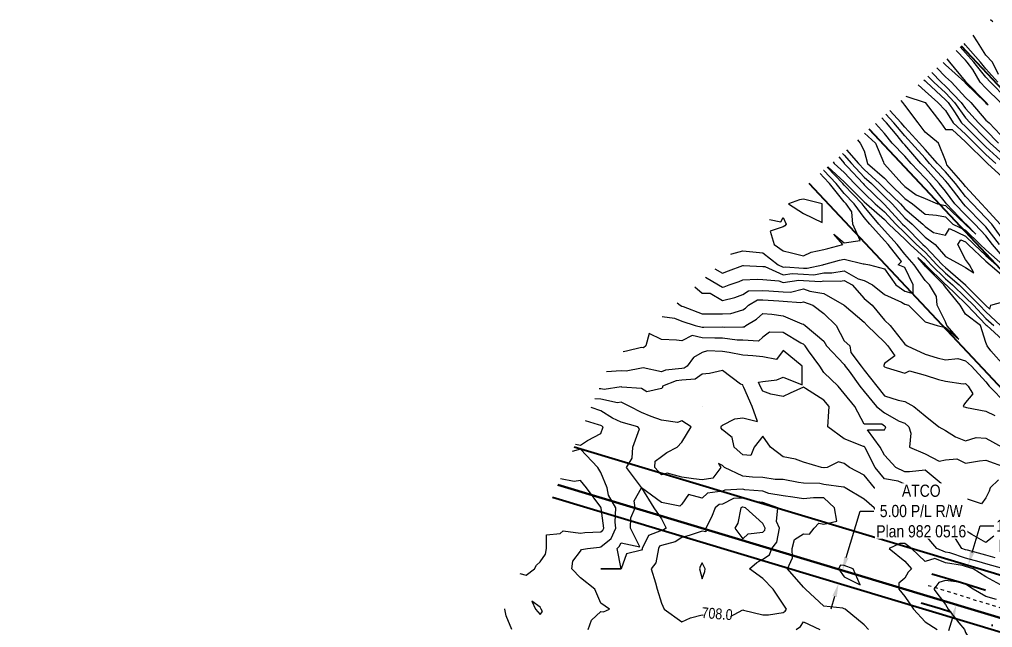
# Model space of a CAD drawing. Extents: x 634962 to 644935, y 5969185 to 5972988.
# Drawn here: x 643869.5 to 644229.5, y 5971540.8 to 5971765.8 of the extents above; entities that cross this region are included whole.
import ezdxf

# ---------------------------------------------------------------- set-up
doc = ezdxf.new("R2010")
doc.units = 0
doc.header["$LTSCALE"] = 5
doc.header["$PDSIZE"] = 0.5
doc.linetypes.add('DASHDOT', pattern=[25.4, 12.7, -6.35, 0, -6.35])
doc.linetypes.add('foc-ABD', pattern=[1, 0.5, -0.5])
doc.layers.get('Defpoints').update_dxf_attribs({"color": 9})
for name, color, linetype in [('AS-PIPE-UG-CLIENT HIGH PRESSURE', 240, 'DASHDOT'), ('AS-POWER-OH-ATCO PIPELINES', 241, 'foc-OHPOWER'), ('C-RW', 13, 'Continuous'), ('L-TITLEDB', 4, 'Continuous')]:
    doc.layers.add(name, color=color, linetype=linetype)
doc.layers.add('C-RW-T', color=13, linetype='Continuous', lineweight=9)
doc.layers.add('EXISTING PIPE ABD', color=113, linetype='foc-ABD', lineweight=13)
doc.layers.add('C-TOPO-MAJR', color=7, linetype='Continuous', lineweight=15, true_color=0xd3aa5f)
doc.layers.add('C-TOPO-MINR', color=7, linetype='Continuous', lineweight=13, true_color=0xe9d5af)
doc.layers.add('C-TOPO-MAJR-TEXT', color=7, linetype='Continuous', true_color=0x644b1b)
doc.styles.add('4.5', font='ARIALN.TTF', dxfattribs={"height": 4.5})
doc.styles.add('foc-LtypeFont', font='ARIALN.TTF', dxfattribs={"height": 7.35})
doc.styles.get("Standard").update_dxf_attribs({"font": 'ARIALN.TTF'})
doc.linetypes.add('foc-OHPOWER', pattern='A,10,-1,["O/P",foc-LtypeFont,S=0.2,R=0,X=-0.5,Y=-0.75],-3.25', length=14.25)
doc.dimstyles.new('Compass 2 500', dxfattribs={"dimscale": 2.5, "dimtxt": 4.5, "dimasz": 2, "dimexe": 0.2, "dimexo": 0.0625, "dimgap": 0.5, "dimtad": 0, "dimtih": 1, "dimtoh": 1, "dimzin": 0, "dimdsep": 46, "dimtxsty": '4.5', "dimcen": 0.1, "dimse1": 1, "dimse2": 1, "dimclrd": 256, "dimclrt": 256, "dimaunit": 1, "dimadec": 4, "dimazin": 0, "dimtfac": 0.06, "dimtofl": 0, "dimtmove": 0, "dimatfit": 1, "dimfxl": 0.2, "dimtolj": 1, "dimtzin": 0, "dimlwd": -1, "dimarcsym": 0})

# ---------------------------------------------------------------- blocks, each defined once
blk = doc.blocks.new('*D459')
at = {"layer": 'C-RW-T', "transparency": 16777216}
for p, q in [((644221.97, 5971568.59), (644224.95, 5971578.48)), ((644224.95, 5971578.48), (644229.95, 5971578.48)), ((644214.7, 5971544.43), (644213.26, 5971539.64))]:
    blk.add_line(p, q, dxfattribs=at)
for points in [[(644221.17, 5971568.83), (644222.77, 5971568.35), (644220.53, 5971563.8)], [(644213.91, 5971544.67), (644215.5, 5971544.19), (644216.14, 5971549.22)]]:
    blk.add_solid(points, dxfattribs=at)
at = {"layer": 'Defpoints', "color": 0, "transparency": 16777216}
for p in [(643873.88, 5971668.08), (643869.49, 5971653.49), (644220.53, 5971563.8)]:
    blk.add_point(p, dxfattribs=at)
at = {"layer": 'C-RW-T', "transparency": 16777216, "insert": (644247.66, 5971578.48), "char_height": 4.5, "attachment_point": 5, "style": '4.5', "bg_fill": 3, "box_fill_scale": 1.1, "bg_fill_color": 256, "bg_fill_true_color": 13158600, "bg_fill_transparency": 0}
blk.add_mtext('\\A1;ATCO\\P15.24 P/L R/W\\PPlan 3494 NY', dxfattribs=at)
blk = doc.blocks.new('*D460')
at = {"layer": 'C-RW-T', "transparency": 16777216}
for p, q in [((644175.42, 5971566.69), (644180.59, 5971583.89)), ((644180.59, 5971583.89), (644185.59, 5971583.89)), ((644171.1, 5971552.33), (644169.65, 5971547.54))]:
    blk.add_line(p, q, dxfattribs=at)
for points in [[(644174.62, 5971566.93), (644176.21, 5971566.45), (644173.97, 5971561.9)], [(644170.3, 5971552.57), (644171.89, 5971552.09), (644172.54, 5971557.12)]]:
    blk.add_solid(points, dxfattribs=at)
at = {"layer": 'Defpoints', "color": 0, "transparency": 16777216}
for p in [(644027.15, 5971606.07), (644025.71, 5971601.28), (644172.54, 5971557.12)]:
    blk.add_point(p, dxfattribs=at)
at = {"layer": 'C-RW-T', "transparency": 16777216, "insert": (644203.15, 5971583.89), "char_height": 4.5, "attachment_point": 5, "style": '4.5', "bg_fill": 3, "box_fill_scale": 1.1, "bg_fill_color": 256, "bg_fill_true_color": 13158600, "bg_fill_transparency": 0}
blk.add_mtext('\\A1;ATCO\\P5.00 P/L R/W\\PPlan 982 0516', dxfattribs=at)

msp = doc.modelspace()

# ---------------------------------------------------------------- linework, layer by layer
at = {"layer": 'AS-PIPE-UG-CLIENT HIGH PRESSURE', "ltscale": 0.5, "flags": 128}
for points in [[(644648.39, 5971569.93), (644633.984, 5971573.06), (644616.68, 5971576.98), (644589.748, 5971583.126), (644563.711, 5971589.136), (644538.931, 5971595.187), (644520.704, 5971599.356), (644501.772, 5971603.556), (644498.164, 5971605.191), (644494.922, 5971607.547), (644492.252, 5971609.985), (644490.85, 5971611.33), (644487.356, 5971614.938), (644480.997, 5971621.608), (644473.191, 5971629.858), (644466.583, 5971636.918), (644460.461, 5971643.385), (644454.008, 5971650.281), (644449.39, 5971655.217), (644443.079, 5971662.051), (644438.159, 5971667.261), (644433.914, 5971671.46), (644432.34, 5971673.05), (644431.279, 5971674.018), (644430.878, 5971674.375), (644430.35, 5971674.504), (644429.66, 5971674.267), (644429.019, 5971673.92), (644428.287, 5971673.306), (644427.641, 5971672.548), (644422.976, 5971668.06), (644419.012, 5971664.222), (644413.131, 5971658.755), (644405.995, 5971652.029), (644398.889, 5971645.481), (644393.065, 5971640.115), (644387.593, 5971634.891), (644382.184, 5971630.005), (644377.134, 5971625.377), (644361.673, 5971610.95), (644354.56, 5971604.003), (644347.934, 5971597.845), (644334.444, 5971584.874), (644328.492, 5971579.427), (644322.29, 5971573.959), (644315.191, 5971566.947), (644309.865, 5971561.664), (644304.788, 5971556.858), (644298.475, 5971550.915), (644294.32, 5971547.07), (644291.413, 5971544.924), (644288.428, 5971543.457), (644286.129, 5971542.418), (644283.257, 5971541.552), (644279.233, 5971540.913), (644274.146, 5971540.88), (644271.053, 5971541.532), (644267.312, 5971542.317), (644261.973, 5971543.904), (644254.239, 5971546.255), (644246.967, 5971548.374), (644237.691, 5971551.229), (644226.679, 5971554.609), (644218.014, 5971557.293), (644207.113, 5971560.606)], [(644643.372, 5971558.539), (644632.656, 5971561.026), (644622.691, 5971563.336), (644610.9, 5971566.068), (644599.71, 5971568.695), (644588.231, 5971571.356), (644577.664, 5971573.728), (644563.072, 5971577.298), (644549.548, 5971580.474), (644534.987, 5971583.819), (644518.999, 5971587.38), (644502.879, 5971590.98), (644491.162, 5971593.549), (644486.642, 5971594.576), (644483.123, 5971595.478), (644480.302, 5971596.052), (644478.923, 5971596.275), (644478.236, 5971595.923), (644477.246, 5971595.29), (644476.353, 5971594.487), (644474.048, 5971592.316), (644469.806, 5971588.037), (644464.57, 5971582.973), (644459.331, 5971577.946), (644454.019, 5971572.802), (644452.919, 5971571.75), (644449.534, 5971568.364), (644444.94, 5971564.024), (644440.086, 5971559.483), (644422.542, 5971542.953), (644412.754, 5971533.981), (644396.2, 5971519.015), (644386.166, 5971509.561), (644378.588, 5971501.995), (644370.481, 5971494.691), (644364.388, 5971488.969), (644360.214, 5971485.049), (644356.242, 5971481.445), (644351.873, 5971477.108), (644348.429, 5971473.971), (644346.283, 5971472.333), (644345.212, 5971471.67), (644344.021, 5971471.066), (644342.895, 5971470.615), (644342.156, 5971470.421), (644341.564, 5971470.493), (644340.816, 5971470.667), (644340.115, 5971470.938), (644339.6, 5971471.398), (644338.401, 5971472.667), (644337.123, 5971474.532), (644333.59, 5971478.242), (644327.845, 5971484.338), (644322.591, 5971489.679), (644319.175, 5971493.267), (644311.322, 5971501.115), (644301.012, 5971512.088), (644292.101, 5971521.224), (644291.078, 5971522.248), (644288.897, 5971523.588), (644286.662, 5971524.255), (644276.15, 5971527.635), (644267.92, 5971530.13), (644256.138, 5971533.779), (644248.665, 5971535.902), (644237.359, 5971539.326), (644228.949, 5971541.841), (644218.697, 5971544.987), (644210.285, 5971547.668), (644203.16, 5971549.8)]]:
    msp.add_lwpolyline(points, dxfattribs=at)
at = {"layer": 'AS-POWER-OH-ATCO PIPELINES', "ltscale": 0.5, "flags": 128}
msp.add_lwpolyline([(644183.888, 5971725.162), (644545.356, 5971339.953)], dxfattribs=at)
at = {"layer": 'C-RW', "flags": 128}
for points in [[(644074.753, 5971607.654), (644281.924, 5971545.335), (644297.739, 5971560.173), (644308.167, 5971549.064), (644285.947, 5971528.218), (644068.698, 5971593.569)], [(644068.698, 5971593.569), (644285.947, 5971528.218), (644289.919, 5971531.944), (644342.159, 5971476.434), (644360.315, 5971493.508), (644370.577, 5971482.575), (644341.514, 5971455.241), (644274.507, 5971526.441), (644066.711, 5971588.948)]]:
    msp.add_lwpolyline(points, dxfattribs=at)
at = {"layer": 'C-TOPO-MAJR', "lineweight": 15, "flags": 128}
for points, elevation in [([(644231.464, 5971742.51), (644227.062, 5971747.509), (644225.079, 5971750.009), (644219.563, 5971756.304), (644218.992, 5971756.913)], 701.82), ([(644205.629, 5971744.826), (644207.839, 5971742.51), (644212.065, 5971738.571), (644215.507, 5971735.012), (644219.563, 5971729.324), (644221.221, 5971727.514), (644227.062, 5971721.612), (644228.624, 5971720.016), (644234.56, 5971714.69)], 701.82), ([(644234.56, 5971676.602), (644229.497, 5971682.526), (644227.062, 5971685.692), (644222.914, 5971690.024), (644219.563, 5971693.447), (644215.617, 5971697.522), (644212.065, 5971702.208), (644209.791, 5971705.02), (644204.567, 5971710.905), (644203.032, 5971712.518), (644197.069, 5971719.391), (644196.461, 5971720.016), (644194.257, 5971722.828), (644190.253, 5971727.514), (644189.571, 5971728.257), (644188.503, 5971729.336)], 701.82), ([(644179.546, 5971721.235), (644180.511, 5971720.016), (644182.073, 5971717.133), (644183.273, 5971712.518), (644189.571, 5971707.088), (644191.389, 5971705.02), (644197.069, 5971699.587), (644199.863, 5971697.522), (644204.567, 5971693.713), (644208.777, 5971693.312), (644212.065, 5971692.702), (644214.863, 5971690.024), (644219.563, 5971687.758), (644224.951, 5971682.526), (644227.062, 5971680.547), (644233.32, 5971675.028)], 701.82), ([(644126.77, 5971673.501), (644129.587, 5971671.871), (644131.894, 5971672.721), (644137.085, 5971674.76), (644137.339, 5971674.773), (644144.583, 5971674.423), (644145.24, 5971674.37), (644152.081, 5971671.279), (644155.33, 5971671.778), (644159.579, 5971671.482), (644163.359, 5971671.248), (644167.077, 5971672.074), (644170.061, 5971672.044), (644174.575, 5971672.796), (644179.782, 5971669.821), (644182.073, 5971669.213), (644185.128, 5971667.53), (644189.571, 5971664.001), (644195.884, 5971661.217), (644197.069, 5971660.395), (644198.476, 5971660.032), (644204.567, 5971653.94), (644209.066, 5971652.533), (644212.065, 5971651.743), (644217.064, 5971647.535), (644212.601, 5971652.533), (644212.065, 5971653.898), (644208.998, 5971660.032), (644208.851, 5971663.246), (644206.174, 5971667.53), (644204.567, 5971669.136), (644200.494, 5971675.028), (644197.069, 5971678.991), (644194.257, 5971682.526), (644189.571, 5971687.681), (644187.465, 5971690.024), (644182.073, 5971696.509), (644181.323, 5971697.522), (644174.575, 5971704.408), (644174.091, 5971705.02), (644168.322, 5971711.083)], 703.82), ([(644168.566, 5971711.304), (644174.575, 5971705.71), (644175.22, 5971705.02), (644182.073, 5971698.311), (644182.879, 5971697.522), (644189.571, 5971691.76), (644191.16, 5971690.024), (644197.069, 5971684.49), (644199.033, 5971682.526), (644204.567, 5971677.436), (644206.843, 5971675.028), (644212.065, 5971669.805), (644214.726, 5971667.53), (644219.563, 5971662.951), (644222.439, 5971660.032), (644227.062, 5971655.19), (644229.946, 5971652.533)], 703.82), ([(644231.675, 5971595.433), (644228.639, 5971592.549), (644228.311, 5971591.3), (644227.062, 5971588.8), (644225.484, 5971586.628), (644219.563, 5971588.532), (644212.948, 5971592.549), (644212.065, 5971592.978), (644210.565, 5971594.049), (644204.567, 5971598.976), (644198.763, 5971598.354), (644197.069, 5971598.432), (644193.683, 5971600.047), (644189.571, 5971604.599), (644187.985, 5971607.545), (644183.228, 5971613.888), (644189.571, 5971613.888), (644189.977, 5971614.637), (644190, 5971615.043), (644189.571, 5971615.293), (644188.571, 5971616.044), (644182.073, 5971616.044), (644178.592, 5971622.541), (644174.575, 5971627.431), (644172.432, 5971630.039), (644167.077, 5971635.21), (644165.671, 5971637.537), (644161.454, 5971643.16), (644160.187, 5971645.035), (644159.579, 5971645.585), (644158.556, 5971646.059), (644152.081, 5971649.943), (644146.988, 5971650.129), (644144.583, 5971648.285), (644142.873, 5971646.746), (644137.085, 5971647.125), (644135.029, 5971647.091), (644129.587, 5971647.847), (644126.813, 5971647.809), (644122.088, 5971647.934), (644118.339, 5971648.784), (644114.59, 5971646.812), (644112.545, 5971647.081), (644107.092, 5971647.392), (644102.511, 5971649.617), (644101.202, 5971645.035), (644100.398, 5971644.231), (644099.594, 5971644.458), (644094.086, 5971643.046), (644092.827, 5971642.801)], 705.819), ([(644075.186, 5971608.662), (644077.1, 5971608.227), (644079.602, 5971610.047), (644084.598, 5971612.545), (644085.455, 5971615.043), (644084.598, 5971615.578), (644083.788, 5971615.853), (644078.91, 5971617.326)], 707.819), ([(644079.956, 5971540.062), (644081.117, 5971543.544), (644084.598, 5971546.784), (644085.536, 5971546.622), (644087.814, 5971547.56), (644084.598, 5971549.811), (644082.411, 5971555.058), (644077.1, 5971559.17), (644073.919, 5971562.557), (644074.263, 5971565.394), (644077.1, 5971569.117), (644077.457, 5971569.697), (644079.602, 5971570.055), (644084.063, 5971570.59), (644084.598, 5971570.61), (644088.385, 5971573.766), (644090.194, 5971577.553), (644089.898, 5971579.75), (644090.087, 5971585.051), (644087.41, 5971589.737), (644086.925, 5971592.549), (644084.598, 5971598.171), (644083.472, 5971600.047), (644077.1, 5971606.755), (644074.018, 5971605.944)], 707.819), ([(644230.94, 5971551.18), (644227.062, 5971552.246), (644222.375, 5971555.058), (644219.563, 5971556.789), (644217.064, 5971557.558), (644212.065, 5971558.203), (644209.688, 5971557.436), (644207.827, 5971555.058), (644212.065, 5971549.324), (644213.065, 5971547.56), (644217.062, 5971542.564), (644219.135, 5971540.062), (644219.563, 5971538.908), (644223.313, 5971532.564), (644221.792, 5971530.335), (644220.1, 5971525.066), (644220.018, 5971524.611), (644219.563, 5971523.566), (644217.745, 5971519.386), (644216.837, 5971517.568), (644219.563, 5971515.75), (644222.563, 5971514.568), (644227.062, 5971512.162), (644234.56, 5971510.07)], 707.819)]:
    msp.add_lwpolyline(points, dxfattribs=dict(at, elevation=elevation))
at = {"layer": 'C-TOPO-MAJR', "lineweight": 15, "elevation": 707.819, "flags": 128}
for points in [[(644152.788, 5971546.853), (644153.252, 5971547.56), (644152.081, 5971549.434), (644148.332, 5971555.058), (644144.583, 5971558.937), (644139.584, 5971562.557), (644142.301, 5971564.839), (644144.583, 5971566.056), (644146.982, 5971567.656), (644147.825, 5971570.055), (644149.731, 5971572.405), (644150.742, 5971577.553), (644149.582, 5971580.052), (644150.137, 5971585.051), (644144.583, 5971587.105), (644142.344, 5971587.289), (644137.085, 5971588.633), (644133.655, 5971588.481), (644129.587, 5971586.479), (644128.319, 5971586.318), (644126.94, 5971585.051), (644125.525, 5971581.614), (644123.494, 5971577.553), (644123.411, 5971576.23), (644122.088, 5971576.455), (644117.229, 5971574.914), (644114.59, 5971574.161), (644112.091, 5971572.554), (644107.092, 5971571.166), (644106.292, 5971570.855), (644105.892, 5971570.055), (644104.932, 5971564.717), (644103.23, 5971562.557), (644104.81, 5971557.341), (644105.452, 5971555.058), (644107.092, 5971549.811), (644108.03, 5971547.56), (644114.59, 5971542.929), (644117.74, 5971544.411), (644122.088, 5971545.499), (644124.317, 5971545.332), (644129.587, 5971544.596), (644132.358, 5971544.789), (644137.085, 5971547.31), (644137.363, 5971547.282), (644144.583, 5971545.478), (644146.665, 5971545.478), (644152.081, 5971546.351), (644152.788, 5971546.853)], [(644062.559, 5971547.56), (644062.104, 5971548.35), (644059.105, 5971550.56), (644060.436, 5971547.56), (644062.104, 5971545.684), (644062.987, 5971546.678), (644062.559, 5971547.56)]]:
    msp.add_lwpolyline(points, close=True, dxfattribs=at)
at = {"layer": 'C-TOPO-MINR', "lineweight": 13, "flags": 128}
for points, elevation in [([(644228.778, 5971765.764), (644229.669, 5971765.005)], 702.22), ([(644231.675, 5971745.395), (644229.461, 5971750.009), (644227.062, 5971752.508), (644223.986, 5971757.507), (644222.394, 5971759.989)], 702.22), ([(644234.56, 5971736.663), (644228.713, 5971742.51), (644227.062, 5971744.385), (644222.6, 5971750.009), (644219.563, 5971753.475), (644217.557, 5971755.614)], 701.42), ([(644208.972, 5971747.849), (644212.065, 5971744.525), (644214.315, 5971742.51), (644219.563, 5971736.887), (644221.472, 5971735.012), (644227.062, 5971728.472), (644228.246, 5971727.514), (644234.56, 5971720.849), (644238.195, 5971727.514), (644236.023, 5971728.977), (644234.56, 5971732.513), (644232.455, 5971735.012), (644227.062, 5971740.406), (644224.993, 5971742.51), (644222.263, 5971747.309), (644220.121, 5971750.009), (644219.563, 5971750.645), (644216.121, 5971754.315)], 701.02), ([(644211.234, 5971749.895), (644212.065, 5971749.002), (644219.314, 5971742.51), (644219.563, 5971742.243), (644226.925, 5971735.012), (644227.062, 5971734.852), (644227.896, 5971734.178), (644227.193, 5971735.012), (644227.062, 5971735.144), (644219.822, 5971742.51), (644219.563, 5971742.964), (644213.752, 5971750.009), (644212.729, 5971751.248)], 700.62), ([(644207.092, 5971746.149), (644210.566, 5971742.51), (644212.065, 5971741.113), (644217.966, 5971735.012), (644219.563, 5971732.772), (644224.378, 5971727.514), (644227.062, 5971724.802), (644231.748, 5971720.016)], 701.42), ([(644201.993, 5971741.538), (644204.567, 5971739.178), (644209.254, 5971735.012), (644212.065, 5971732.062), (644214.955, 5971727.514), (644219.563, 5971723.301), (644222.817, 5971720.016), (644227.062, 5971715.851), (644230.772, 5971712.518)], 702.62), ([(644204.149, 5971743.488), (644204.567, 5971743.082), (644205.113, 5971742.51), (644212.065, 5971736.029), (644213.049, 5971735.012), (644215.493, 5971731.584), (644218.08, 5971727.514), (644219.563, 5971726.158), (644225.647, 5971720.016), (644227.062, 5971718.628), (644233.864, 5971712.518)], 702.22), ([(644197.414, 5971737.396), (644204.566, 5971735.014), (644204.567, 5971735.012), (644204.567, 5971735.012), (644204.57, 5971735.009), (644210.334, 5971727.514), (644212.065, 5971725.014), (644214.565, 5971725.014), (644219.563, 5971720.445), (644219.988, 5971720.016), (644227.062, 5971713.074), (644227.68, 5971712.518), (644234.56, 5971706.223)], 703.02), ([(644232.318, 5971690.024), (644227.062, 5971695.884), (644225.461, 5971697.522), (644219.563, 5971703.923), (644218.706, 5971705.02), (644212.642, 5971711.942), (644212.44, 5971712.518), (644212.065, 5971713.589), (644209.566, 5971720.016), (644204.567, 5971724.106), (644202.068, 5971727.514), (644197.069, 5971734.035), (644196.367, 5971735.012), (644195.694, 5971735.84)], 703.02), ([(644232.06, 5971682.526), (644227.062, 5971689.024), (644226.104, 5971690.024), (644219.563, 5971696.707), (644218.774, 5971697.522), (644216.303, 5971700.782), (644212.994, 5971705.02), (644212.065, 5971706.079), (644206.258, 5971712.518), (644204.567, 5971714.413), (644199.569, 5971720.016), (644197.069, 5971722.728), (644192.979, 5971727.514), (644190.035, 5971730.721)], 702.22), ([(644234.56, 5971682.633), (644229.226, 5971690.024), (644227.062, 5971692.437), (644222.091, 5971697.522), (644219.563, 5971700.265), (644215.85, 5971705.02), (644212.065, 5971709.34), (644209.199, 5971712.518), (644204.567, 5971717.709), (644202.509, 5971720.016), (644197.069, 5971725.919), (644195.706, 5971727.514), (644191.524, 5971732.069)], 702.62), ([(644182.209, 5971723.643), (644186.239, 5971720.016), (644189.166, 5971712.923), (644189.271, 5971712.518), (644189.571, 5971712.26), (644195.933, 5971705.02), (644197.069, 5971703.933), (644201.235, 5971700.854), (644204.567, 5971699.521), (644209.181, 5971697.522), (644212.065, 5971696.986), (644219.34, 5971690.024), (644219.563, 5971689.916), (644223.311, 5971686.276), (644219.723, 5971690.024), (644219.563, 5971690.187), (644212.46, 5971697.522), (644212.065, 5971698.043), (644206.421, 5971705.02), (644204.567, 5971707.108), (644199.418, 5971712.518), (644197.069, 5971715.226), (644192.408, 5971720.016), (644189.571, 5971723.636), (644186.279, 5971727.325)], 701.42), ([(644174.016, 5971716.233), (644174.575, 5971715.532), (644177.296, 5971712.518), (644182.073, 5971707.473), (644184.724, 5971705.02), (644189.571, 5971700.269), (644192.402, 5971697.522), (644197.069, 5971692.324), (644199.733, 5971690.024), (644204.567, 5971685.19), (644208.317, 5971682.526), (644212.065, 5971678.125), (644217.764, 5971675.028), (644219.563, 5971674.05), (644222.563, 5971672.028), (644220.97, 5971675.028), (644219.563, 5971676.984), (644216.667, 5971682.526), (644217.793, 5971684.296), (644219.563, 5971683.443), (644220.508, 5971682.526), (644227.062, 5971676.382), (644228.597, 5971675.028), (644234.56, 5971669.911)], 702.62), ([(644175.437, 5971717.518), (644179.95, 5971712.518), (644182.073, 5971710.276), (644187.753, 5971705.02), (644189.571, 5971703.238), (644195.462, 5971697.522), (644197.069, 5971695.733), (644203.679, 5971690.024), (644204.567, 5971689.136), (644207.634, 5971686.957), (644212.065, 5971686.007), (644213.628, 5971688.462), (644219.563, 5971685.601), (644222.729, 5971682.526), (644227.062, 5971678.464), (644230.958, 5971675.028)], 702.22), ([(644170.563, 5971713.11), (644170.965, 5971712.518), (644174.575, 5971709.157), (644178.445, 5971705.02), (644182.073, 5971701.468), (644186.104, 5971697.522), (644189.571, 5971694.537), (644193.701, 5971690.024), (644197.069, 5971686.87), (644201.413, 5971682.526), (644204.567, 5971679.625), (644208.911, 5971675.028), (644212.065, 5971671.873), (644217.145, 5971667.53), (644219.563, 5971665.24), (644224.694, 5971660.032), (644227.062, 5971657.552), (644232.509, 5971652.533)], 703.42), ([(644172.654, 5971715.002), (644174.575, 5971712.592), (644174.642, 5971712.518), (644175.827, 5971711.266), (644181.67, 5971705.02), (644182.073, 5971704.626), (644189.329, 5971697.522), (644189.571, 5971697.314), (644196.243, 5971690.024), (644197.069, 5971689.25), (644203.794, 5971682.526), (644204.567, 5971681.814), (644210.979, 5971675.028), (644212.065, 5971673.942), (644219.563, 5971667.53), (644219.563, 5971667.53), (644219.564, 5971667.53), (644219.568, 5971667.525), (644226.949, 5971660.032), (644227.062, 5971659.913), (644228.561, 5971658.532), (644228.936, 5971660.032), (644233.344, 5971661.248)], 703.02), ([(644132.721, 5971678.884), (644133.072, 5971679.041), (644137.085, 5971680.115), (644139.631, 5971679.979), (644144.583, 5971679.476), (644150.166, 5971675.028), (644152.081, 5971674.162), (644152.831, 5971674.278), (644159.579, 5971673.807), (644160.88, 5971673.726), (644166.737, 5971675.028), (644166.963, 5971675.141), (644167.077, 5971675.164), (644172.945, 5971676.658), (644174.575, 5971677.111), (644181.707, 5971675.393), (644182.073, 5971675.412), (644183.947, 5971675.028), (644189.571, 5971673.528), (644193.756, 5971667.53), (644197.069, 5971665.232), (644200.167, 5971664.432), (644200.101, 5971667.53), (644197.069, 5971674.005), (644194.57, 5971675.028), (644195.819, 5971676.278), (644190.849, 5971682.526), (644189.571, 5971683.932), (644184.095, 5971690.024), (644182.073, 5971692.456), (644178.324, 5971697.522), (644174.575, 5971701.348), (644171.672, 5971705.02), (644167.077, 5971709.849), (644167.023, 5971709.908)], 703.42), ([(644146.984, 5971691.784), (644151.249, 5971690.856), (644152.081, 5971692.52), (644153.151, 5971690.024), (644152.635, 5971689.469), (644152.081, 5971689.025), (644147.208, 5971687.399), (644148.719, 5971682.526), (644152.081, 5971680.148), (644155.127, 5971679.48), (644159.579, 5971678.266), (644162.419, 5971679.686), (644167.077, 5971680.617), (644168.598, 5971681.004), (644174.074, 5971682.526), (644170.821, 5971686.279), (644174.575, 5971683.104), (644180.574, 5971684.025), (644177.788, 5971690.024), (644177.459, 5971694.637), (644175.325, 5971697.522), (644174.575, 5971698.287), (644169.254, 5971705.02), (644167.077, 5971707.307), (644165.745, 5971708.752)], 703.02), ([(644233.968, 5971637.537), (644228.934, 5971643.163), (644227.502, 5971645.035), (644227.062, 5971646.283), (644225.088, 5971652.533), (644219.563, 5971656.732), (644217.599, 5971660.032), (644212.065, 5971666.673), (644211.53, 5971667.53), (644204.567, 5971674.492), (644204.197, 5971675.028), (644201.84, 5971677.755), (644204.567, 5971675.247), (644204.774, 5971675.028), (644212.065, 5971667.737), (644212.307, 5971667.53), (644219.563, 5971660.661), (644220.184, 5971660.032), (644227.062, 5971652.829), (644227.382, 5971652.533), (644234.56, 5971645.973)], 704.219), ([(644123.38, 5971670.434), (644128.168, 5971667.53), (644129.587, 5971666.683), (644130.268, 5971666.848), (644132.086, 5971667.53), (644135.739, 5971668.875), (644137.085, 5971669.404), (644142.422, 5971669.69), (644144.583, 5971669.586), (644150.502, 5971669.108), (644152.081, 5971668.395), (644157.829, 5971669.279), (644159.579, 5971669.157), (644165.838, 5971668.769), (644167.077, 5971669.044), (644173.121, 5971668.984), (644174.575, 5971669.226), (644177.543, 5971667.53), (644182.073, 5971662.472), (644184.989, 5971660.032), (644189.571, 5971654.533), (644191.639, 5971652.533), (644197.069, 5971645.687), (644197.951, 5971645.035), (644204.567, 5971641.911), (644209.066, 5971640.537), (644212.065, 5971639.809), (644216.727, 5971640.374), (644219.563, 5971639.518), (644221.705, 5971637.537), (644227.062, 5971631.705), (644228.332, 5971630.039), (644234.56, 5971623.705)], 704.219), ([(644119.374, 5971666.811), (644122.088, 5971664.531), (644125.087, 5971664.531), (644129.587, 5971661.846), (644134.163, 5971662.953), (644137.085, 5971664.048), (644139.251, 5971665.363), (644144.583, 5971665.547), (644146.738, 5971665.374), (644152.081, 5971665.06), (644154.738, 5971664.872), (644159.579, 5971666.101), (644161.886, 5971665.222), (644167.077, 5971664.339), (644174.575, 5971660.032), (644174.575, 5971660.031), (644174.577, 5971660.03), (644182.073, 5971653.742), (644183.086, 5971652.533), (644189.571, 5971646.381), (644190.737, 5971645.035), (644193.32, 5971641.287), (644189.571, 5971638.476), (644189.329, 5971637.78), (644189.343, 5971637.537), (644189.571, 5971637.196), (644190.108, 5971637.001), (644197.069, 5971634.912), (644198.819, 5971635.788), (644204.567, 5971634.145), (644209.48, 5971632.625), (644212.065, 5971631.914), (644218.681, 5971630.922), (644219.563, 5971631.04), (644220.446, 5971630.039), (644222.291, 5971627.312), (644219.563, 5971624.043), (644218.881, 5971623.224), (644218.624, 5971622.541), (644219.563, 5971622.273), (644219.852, 5971622.252), (644227.062, 5971620.901), (644230.342, 5971619.261)], 704.619), ([(644112.841, 5971660.902), (644113.938, 5971660.032), (644114.59, 5971659.749), (644115.007, 5971659.615), (644122.088, 5971656.854), (644125.213, 5971656.907), (644129.587, 5971656.907), (644132.659, 5971656.959), (644137.085, 5971658.401), (644138.112, 5971659.004), (644139.29, 5971660.032), (644142.583, 5971662.031), (644144.583, 5971662.1), (644150.487, 5971661.625), (644152.081, 5971661.531), (644158.535, 5971661.076), (644159.579, 5971661.341), (644163.016, 5971660.032), (644167.077, 5971656.986), (644171.673, 5971652.533), (644174.575, 5971646.91), (644176.717, 5971645.035), (644177.074, 5971642.537), (644180.897, 5971637.537), (644182.073, 5971635.999), (644186.722, 5971630.039), (644189.571, 5971626.564), (644194.659, 5971624.951), (644197.069, 5971624.415), (644200.443, 5971622.541), (644204.567, 5971619.105), (644209.698, 5971615.043), (644212.065, 5971613.72), (644215.814, 5971611.295), (644219.563, 5971609.913), (644223.462, 5971611.144), (644227.062, 5971610.877), (644233.059, 5971607.545)], 705.019), ([(644107.339, 5971655.926), (644111.841, 5971655.283), (644114.59, 5971654.09), (644119.442, 5971652.533), (644122.088, 5971651.933), (644122.705, 5971651.917), (644129.587, 5971652.013), (644130.191, 5971651.929), (644137.085, 5971652.042), (644137.611, 5971652.007), (644138.195, 5971652.533), (644142.22, 5971654.896), (644144.583, 5971656.956), (644147.825, 5971656.789), (644152.081, 5971656.112), (644158.979, 5971653.133), (644159.579, 5971653.017), (644160.231, 5971652.533), (644167.077, 5971646.701), (644168.148, 5971645.035), (644174.575, 5971638.114), (644175.016, 5971637.537), (644176.45, 5971635.662), (644180.427, 5971630.039), (644182.073, 5971628.165), (644186.572, 5971622.541), (644189.571, 5971620.292), (644194.97, 5971617.142), (644197.069, 5971616.424), (644198.613, 5971615.043), (644199.351, 5971612.761), (644198.855, 5971607.545), (644204.567, 5971605.046), (644209.784, 5971602.329), (644212.065, 5971602.809), (644216.35, 5971603.26), (644219.563, 5971601.616), (644224.662, 5971602.446), (644227.062, 5971602.774), (644234.558, 5971600.047)], 705.419), ([(644230.061, 5971574.553), (644227.062, 5971572.231), (644221.871, 5971575.245), (644219.563, 5971576.763), (644218.963, 5971577.553), (644217.799, 5971579.317), (644214.503, 5971585.051), (644212.065, 5971586.962), (644205.871, 5971592.549), (644204.567, 5971593.62), (644203.6, 5971593.516), (644197.069, 5971593.818), (644194.643, 5971594.975), (644189.571, 5971595.841), (644186.051, 5971600.047), (644182.385, 5971607.233), (644182.217, 5971607.545), (644182.073, 5971607.737), (644181.806, 5971607.812), (644174.575, 5971610.642), (644168.62, 5971615.043), (644168.951, 5971620.667), (644169.062, 5971622.541), (644167.077, 5971624.868), (644160.328, 5971629.29), (644159.579, 5971629.699), (644154.659, 5971627.461), (644152.081, 5971626.29), (644147.498, 5971627.124), (644144.583, 5971628.23), (644143.489, 5971630.039), (644142.992, 5971631.63), (644144.583, 5971631.788), (644149.655, 5971632.465), (644152.081, 5971633.476), (644159.044, 5971630.574), (644159.044, 5971637.537), (644152.081, 5971643.271), (644149.643, 5971639.975), (644144.583, 5971640.987), (644140.834, 5971641.286), (644137.085, 5971641.516), (644132.086, 5971642.536), (644129.587, 5971642.869), (644124.007, 5971643.117), (644122.088, 5971642.609), (644118.895, 5971640.731), (644116.525, 5971637.537), (644115.401, 5971636.727), (644114.59, 5971636.668), (644108.572, 5971636.057), (644107.092, 5971635.454), (644100.292, 5971636.84), (644099.594, 5971636.806), (644093.932, 5971635.701), (644092.096, 5971635.773), (644086.704, 5971635.456)], 706.219), ([(644230.48, 5971566.636), (644227.062, 5971567.582), (644220.216, 5971569.403), (644219.563, 5971569.586), (644218.157, 5971570.055), (644215.814, 5971573.804), (644212.965, 5971577.553), (644212.065, 5971578.916), (644205.641, 5971583.977), (644204.567, 5971584.816), (644204.031, 5971585.051), (644197.069, 5971587.372), (644194.284, 5971587.836), (644189.571, 5971589.039), (644185.822, 5971592.549), (644182.073, 5971597.131), (644176.547, 5971600.047), (644174.575, 5971601.488), (644172.493, 5971602.129), (644168.329, 5971600.047), (644167.256, 5971599.868), (644167.077, 5971599.894), (644166.242, 5971600.047), (644159.579, 5971601.982), (644156.58, 5971603.046), (644152.081, 5971603.946), (644147.345, 5971607.545), (644144.583, 5971611.582), (644141.302, 5971607.545), (644140.152, 5971604.478), (644137.085, 5971604.734), (644133.871, 5971607.545), (644133.185, 5971611.144), (644129.587, 5971613.973), (644129.087, 5971614.544), (644129.103, 5971615.043), (644129.23, 5971615.4), (644129.587, 5971615.724), (644134.131, 5971617.997), (644137.085, 5971618.404), (644142.538, 5971617.088), (644140.613, 5971622.541), (644137.479, 5971629.645), (644137.241, 5971630.039), (644137.085, 5971630.539), (644136.252, 5971630.872), (644129.587, 5971635.916), (644124.859, 5971634.767), (644122.088, 5971634.573), (644119.454, 5971632.674), (644114.59, 5971632.321), (644112.518, 5971632.111), (644107.434, 5971630.039), (644107.468, 5971629.664), (644107.092, 5971629.205), (644101.638, 5971627.995), (644099.594, 5971629.236), (644092.385, 5971629.75), (644092.096, 5971629.895), (644085.827, 5971628.81), (644084.598, 5971629.078), (644083.986, 5971629.133)], 706.619), ([(644233.694, 5971562.557), (644227.062, 5971564.391), (644224.562, 5971565.056), (644219.563, 5971566.462), (644213.706, 5971568.414), (644212.065, 5971568.673), (644208.884, 5971570.055), (644204.567, 5971575.142), (644200.598, 5971577.553), (644197.069, 5971579.267), (644194.461, 5971580.161), (644189.571, 5971580.552), (644185.693, 5971585.051), (644182.073, 5971588.332), (644174.971, 5971592.549), (644174.575, 5971592.758), (644174.396, 5971592.728), (644167.077, 5971593.773), (644165.577, 5971594.049), (644159.579, 5971594.195), (644157.705, 5971594.423), (644152.081, 5971595.548), (644149.082, 5971595.548), (644144.583, 5971596.298), (644140.69, 5971596.442), (644137.085, 5971596.815), (644130.389, 5971600.047), (644129.587, 5971600.772), (644128.088, 5971601.546), (644128.962, 5971600.047), (644126.079, 5971596.056), (644122.088, 5971595.465), (644118.875, 5971595.762), (644114.59, 5971596.488), (644109.185, 5971597.955), (644107.092, 5971597.32), (644104.593, 5971600.047), (644104.725, 5971602.414), (644107.092, 5971604.137), (644109.065, 5971605.572), (644112.859, 5971607.545), (644114.59, 5971609.421), (644117.965, 5971615.043), (644114.59, 5971617.292), (644112.945, 5971616.689), (644107.092, 5971617.542), (644103.223, 5971618.913), (644099.594, 5971620.419), (644095.268, 5971622.541), (644092.096, 5971624.127), (644090.744, 5971623.893), (644084.598, 5971625.233), (644082.394, 5971625.431)], 707.019), ([(644183.573, 5971540.062), (644182.073, 5971541.848), (644175.015, 5971547.56), (644174.575, 5971547.774), (644174.159, 5971547.976), (644167.077, 5971548.685), (644160.368, 5971555.058), (644159.579, 5971555.683), (644153.687, 5971562.557), (644155.555, 5971566.58), (644155.394, 5971570.055), (644156.246, 5971573.387), (644159.579, 5971575.508), (644161.828, 5971575.303), (644163.549, 5971577.553), (644165.259, 5971579.37), (644167.077, 5971579.091), (644171.919, 5971580.209), (644171.084, 5971585.051), (644167.077, 5971588.74), (644163.328, 5971588.8), (644159.579, 5971588.398), (644155.591, 5971589.039), (644152.081, 5971589.55), (644146.702, 5971590.429), (644144.583, 5971591.213), (644137.868, 5971591.766), (644137.085, 5971591.966), (644130.464, 5971591.671), (644129.587, 5971591.24), (644124.095, 5971590.542), (644122.088, 5971588.699), (644117.089, 5971590.05), (644114.59, 5971586.414), (644113.877, 5971585.765), (644107.092, 5971587.069), (644099.597, 5971592.546), (644104.177, 5971585.051), (644107.092, 5971581.015), (644108.759, 5971577.553), (644107.745, 5971576.9), (644107.092, 5971576.719), (644102.293, 5971574.854), (644099.894, 5971570.055), (644099.848, 5971569.801), (644099.594, 5971569.478), (644094.141, 5971568.01), (644092.097, 5971562.557), (644092.097, 5971562.555), (644092.096, 5971562.555), (644084.6, 5971562.555), (644084.598, 5971562.556), (644084.597, 5971562.557), (644084.598, 5971562.557), (644084.598, 5971562.557), (644092.096, 5971562.557), (644090.597, 5971570.055), (644091.415, 5971570.736), (644092.096, 5971572.163), (644098.995, 5971570.654), (644095.546, 5971577.553), (644095.701, 5971581.446), (644097.303, 5971585.051), (644096.933, 5971587.712), (644099.593, 5971592.549), (644099.591, 5971592.552), (644094.14, 5971600.047), (644096.166, 5971603.475), (644096.413, 5971607.545), (644098.881, 5971614.329), (644098.232, 5971615.043), (644092.096, 5971616.819), (644088.883, 5971618.256), (644084.598, 5971620.934), (644080.988, 5971622.159)], 707.419), ([(644054.625, 5971560.832), (644057.032, 5971560.131), (644060.104, 5971562.557), (644060.74, 5971563.92), (644062.104, 5971565.057), (644064.172, 5971567.987), (644064.503, 5971570.055), (644064.503, 5971575.154), (644069.602, 5971575.596), (644070.625, 5971576.53), (644077.1, 5971575.753), (644078.707, 5971575.946), (644084.598, 5971576.164), (644085.355, 5971576.795), (644085.717, 5971577.553), (644084.727, 5971584.922), (644084.732, 5971585.051), (644084.598, 5971585.285), (644079.316, 5971592.549), (644077.1, 5971595.257), (644074.779, 5971594.87), (644069.679, 5971595.851)], 708.218), ([(644233.771, 5971555.848), (644227.062, 5971559.521), (644222.341, 5971562.557), (644219.563, 5971563.338), (644218.392, 5971563.728), (644212.065, 5971564.727), (644208.229, 5971566.393), (644204.567, 5971565.283), (644199.488, 5971570.055), (644197.069, 5971571.84), (644195.195, 5971571.929), (644191.301, 5971570.055), (644197.069, 5971565.369), (644199.57, 5971562.557), (644198.319, 5971561.307), (644197.069, 5971559.095), (644194.883, 5971557.245), (644194.883, 5971555.058), (644197.069, 5971552.297), (644200.283, 5971547.56), (644204.567, 5971542.946), (644208.978, 5971540.062)], 707.419), ([(644051.677, 5971540.062), (644049.54, 5971545.128), (644049.107, 5971547.56), (644048.979, 5971547.698)], 708.218), ([(644156.853, 5971540.062), (644158.447, 5971541.194), (644159.579, 5971542.919), (644165.577, 5971540.062)], 707.419)]:
    msp.add_lwpolyline(points, dxfattribs=dict(at, elevation=elevation))
for points, elevation in [([(644166.452, 5971690.649), (644166.452, 5971697.522), (644159.579, 5971699.24), (644158.079, 5971699.022), (644154.081, 5971697.522), (644159.579, 5971693.936), (644166.452, 5971690.649)], 703.02), ([(644122.089, 5971622.541), (644122.089, 5971622.541), (644122.088, 5971622.542), (644122.088, 5971622.542), (644122.088, 5971622.541), (644122.088, 5971622.54), (644122.089, 5971622.541)], 707.019), ([(644145.254, 5971576.881), (644145.386, 5971577.553), (644144.583, 5971579.284), (644138.062, 5971585.051), (644137.085, 5971585.301), (644136.845, 5971585.29), (644136.359, 5971585.051), (644135.261, 5971579.376), (644134.151, 5971577.553), (644137.085, 5971573.583), (644139.129, 5971575.508), (644144.583, 5971576.053), (644145.254, 5971576.881)], 708.218), ([(644123.088, 5971561.557), (644123.241, 5971562.557), (644122.088, 5971564.697), (644121.3, 5971563.345), (644121.152, 5971562.557), (644122.088, 5971558.809), (644123.088, 5971561.557)], 708.218), ([(644177.909, 5971562.557), (644174.575, 5971563.807), (644173.27, 5971563.861), (644172.574, 5971562.557), (644174.575, 5971559.556), (644180.572, 5971556.56), (644177.909, 5971562.557)], 707.019)]:
    msp.add_lwpolyline(points, close=True, dxfattribs=dict(at, elevation=elevation))
at = {"layer": 'EXISTING PIPE ABD', "ltscale": 0.5, "flags": 128}
msp.add_lwpolyline([(644646.216, 5971565.14), (644639.482, 5971566.751), (644634.789, 5971567.632), (644623.082, 5971570.259), (644607.825, 5971573.761), (644594.56, 5971576.849), (644580.405, 5971580.065), (644563.768, 5971583.978), (644547.248, 5971587.777), (644533.106, 5971590.974), (644518.164, 5971594.471), (644506.533, 5971597.185), (644494.826, 5971599.859), (644481.303, 5971603.126), (644467.538, 5971606.282), (644457.115, 5971608.735), (644448.447, 5971610.734), (644441.169, 5971612.457), (644433.015, 5971614.328), (644430.033, 5971615.255), (644429.584, 5971615.351), (644429.135, 5971615.594), (644428.89, 5971615.874), (644428.14, 5971616.615), (644427.614, 5971617.107), (644425.74, 5971619.147), (644423.194, 5971621.841), (644419.955, 5971625.372), (644416.438, 5971629.264), (644413.264, 5971632.962), (644411.147, 5971635.358), (644408.935, 5971637.845), (644406.505, 5971640.333), (644406.043, 5971640.66), (644405.234, 5971641.131), (644404.449, 5971641.344), (644404.086, 5971641.471), (644403.718, 5971641.398), (644403.075, 5971641.338), (644402.337, 5971641.141), (644401.529, 5971640.698), (644400.782, 5971640.076), (644400.036, 5971639.617), (644397.793, 5971637.647), (644395.904, 5971635.879), (644390.5, 5971630.979), (644383.801, 5971624.628), (644365.323, 5971607.062), (644358.209, 5971600.634), (644351.578, 5971594.328), (644337.802, 5971581.122), (644331.227, 5971575.302), (644325.691, 5971569.87), (644318.695, 5971563.293), (644313.169, 5971558.319), (644309.01, 5971554.756), (644305.011, 5971551.857), (644302.469, 5971548.617), (644299.327, 5971545.65), (644294.779, 5971541.413), (644292.258, 5971539.23), (644289.909, 5971537.005), (644286.373, 5971533.855), (644285.969, 5971533.396), (644285.105, 5971532.779), (644284.671, 5971532.585), (644284.162, 5971532.512), (644283.524, 5971532.588), (644282.962, 5971532.735), (644281.878, 5971533.109), (644279.354, 5971533.927), (644275.104, 5971535.28), (644267.13, 5971537.778), (644256.881, 5971540.882), (644247.768, 5971543.529), (644238.74, 5971546.144), (644230.912, 5971548.514), (644222.88, 5971550.953), (644215.352, 5971553.341), (644205.7, 5971556.288)], dxfattribs=at)
at = {"layer": 'L-TITLEDB'}
for points in [[(644217.965, 5971755.983), (644306.164, 5971662.044), (644353.065, 5971612.076), (644363.493, 5971600.968), (644415.573, 5971545.483), (644425.836, 5971534.548), (644433.251, 5971526.65), (644565.921, 5971385.149), (644578.343, 5971371.902)], [(644217.965, 5971755.983), (644306.164, 5971662.044), (644353.065, 5971612.076), (644363.493, 5971600.968), (644415.573, 5971545.483), (644425.836, 5971534.548), (644433.251, 5971526.65), (644565.921, 5971385.149), (644578.343, 5971371.902)], [(644183.888, 5971725.162), (644545.356, 5971339.953)], [(644545.356, 5971339.953), (644183.888, 5971725.162)], [(644523.827, 5971319.101), (644370.577, 5971482.575), (644360.315, 5971493.508), (644332.449, 5971523.196), (644310.53, 5971522.466), (644309.776, 5971547.349), (644308.167, 5971549.064), (644297.739, 5971560.173), (644161.676, 5971705.072)]]:
    msp.add_lwpolyline(points, dxfattribs=at)

# ---------------------------------------------------------------- next in the draw order: texts
at = {"layer": 'C-TOPO-MAJR-TEXT', "color": 251, "linetype": 'Continuous', "lineweight": -3, "true_color": 0x6b6b6b, "insert": (644127.616, 5971545.895, 707.819), "char_height": 3.99795, "width": 8.45894, "attachment_point": 5, "rotation": 355.71498, "bg_fill": 3, "box_fill_scale": 1.181818, "bg_fill_color": 256, "bg_fill_true_color": 13158600, "bg_fill_transparency": 0}
msp.add_mtext('{\\C256;708.0}', dxfattribs=at)

# ---------------------------------------------------------------- next in the draw order: dimensions: what is measured, and where the dimension line sits
at = {"layer": 'C-RW-T'}
dim = msp.add_linear_dim(base=(644220.532, 5971563.802), p1=(643869.494, 5971653.492), p2=(643873.882, 5971668.079), angle=73.25815, text='ATCO\\P15.24 P/L R/W\\PPlan 3494 NY', dimstyle='Compass 2 500', override={"dimtfill": 1}, dxfattribs=at)
dim.commit()
dim.dimension.update_dxf_attribs({"geometry": '*D459', "text_midpoint": (644247.66, 5971578.477), "dimtype": 161})

# ---------------------------------------------------------------- next in the draw order: dimensions: what is measured, and where the dimension line sits
dim = msp.add_linear_dim(base=(644172.535, 5971557.115), p1=(644027.154, 5971606.066), p2=(644025.715, 5971601.281), angle=253.25806, text='ATCO\\P5.00 P/L R/W\\PPlan 982 0516', dimstyle='Compass 2 500', override={"dimtfill": 1}, dxfattribs=at)
dim.commit()
dim.dimension.update_dxf_attribs({"geometry": '*D460', "text_midpoint": (644203.146, 5971583.893), "dimtype": 161})

doc.saveas('drawing.dxf')
